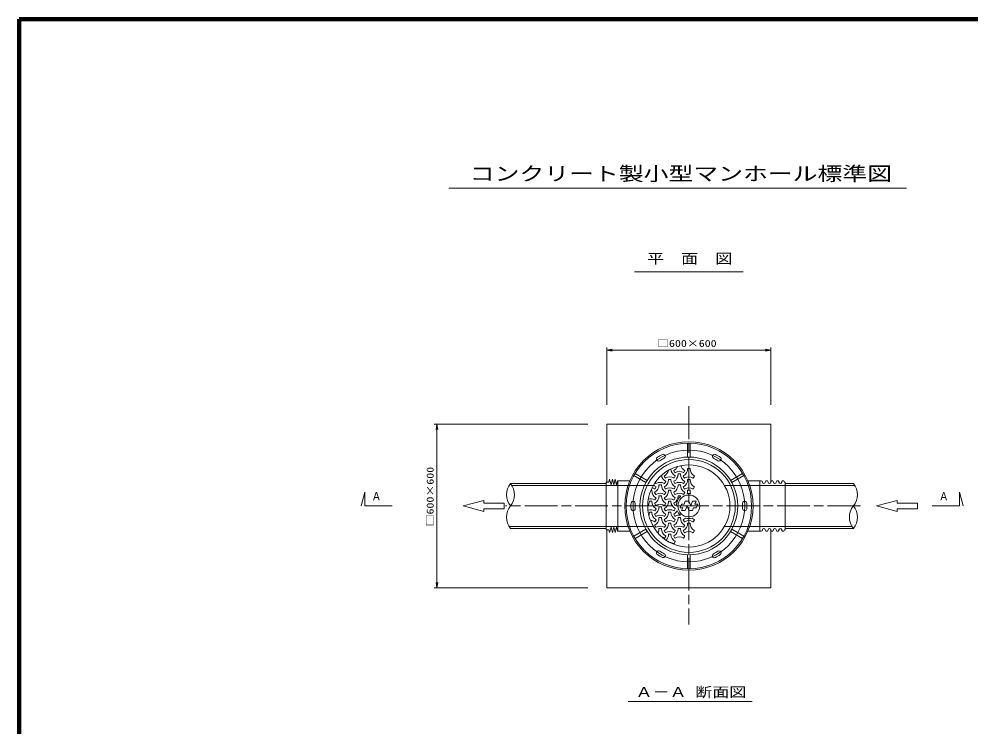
# Model space of a CAD drawing. Units: millimetres on the paper. Extents: x 20 to 821, y 20 to 574.
# Drawn here: x 20 to 368.8, y 314.7 to 574 of the extents above; entities that cross this region are included whole.
import ezdxf
from ezdxf.enums import TextEntityAlignment as Align

# ---------------------------------------------------------------- set-up
doc = ezdxf.new("R2010")
doc.units = ezdxf.units.MM
doc.linetypes.add('CHAIN', pattern=[18.5, 12, -1.5, 3.5, -1.5])
for name, color, linetype, lineweight in [('6-3', 7, 'Continuous', 18), ('6-4', 7, 'Continuous', 25), ('6-D', 7, 'Continuous', 13), ('6-E', 7, 'Continuous', 13), ('7-7', 7, 'Continuous', 13), ('R-枠', 7, 'Continuous', 140)]:
    doc.layers.add(name, color=color, linetype=linetype, lineweight=lineweight)
doc.styles.add('ＭＳ ゴシック', font='')
doc.styles.get('ＭＳ ゴシック').set_extended_font_data('MS Gothic')

msp = doc.modelspace()

# ---------------------------------------------------------------- linework, layer by layer
at = {"layer": '6-3', "lineweight": 9}
for p, q in [((245.546, 481.352), (285.335, 481.352)), ((243.208, 324.079), (288.634, 324.079))]:
    msp.add_line(p, q, dxfattribs=at)
at = {"layer": '6-3', "linetype": 'CHAIN', "lineweight": 13}
for p, q in [((265.44, 432.155), (265.44, 352.214)), ((328.282, 395.654), (198.288, 395.654))]:
    msp.add_line(p, q, dxfattribs=at)
at = {"layer": '6-4', "lineweight": 18}
msp.add_line((177.454, 512.081), (345.164, 512.081), dxfattribs=at)
at = {"layer": '6-D'}
for p, q in [((235.427, 425.667), (235.427, 404.408)), ((235.427, 425.667), (295.454, 425.667)), ((295.454, 425.667), (295.454, 404.408)), ((264.99, 418.66), (264.99, 413.556)), ((265.891, 418.66), (265.891, 413.556)), ((249.711, 404.215), (245.292, 406.767)), ((250.162, 404.995), (245.742, 407.547)), ((280.719, 404.995), (285.139, 407.547)), ((281.169, 404.215), (285.589, 406.767)), ((235.427, 386.9), (235.427, 365.641)), ((245.292, 384.541), (249.711, 387.093)), ((245.742, 383.761), (250.162, 386.313)), ((285.139, 383.761), (280.719, 386.313)), ((285.589, 384.541), (281.169, 387.093)), ((295.454, 386.9), (295.454, 365.641)), ((259.938, 381.886), (260.032, 381.832)), ((264.99, 377.752), (264.99, 372.648)), ((265.891, 377.752), (265.891, 372.648)), ((235.427, 365.641), (295.454, 365.641))]:
    msp.add_line(p, q, dxfattribs=at)
for radius in [23.51, 23.01, 20.459, 17.908, 17.008, 15.055, 4.002]:
    msp.add_circle((265.44, 395.654), radius, dxfattribs=at)
for centre, radius, start, end in [((254.369, 412.858), 0.75, 122.76329, 302.76329), ((265.44, 395.654), 21.209, 117.23669, 122.76329), ((265.44, 395.654), 19.709, 117.23669, 122.76329), ((256.077, 413.844), 0.75, 297.23669, 117.23669), ((274.804, 413.844), 0.75, 62.76329, 242.76329), ((265.44, 395.654), 19.709, 57.23669, 62.76329), ((265.44, 395.654), 21.209, 57.23669, 62.76329), ((276.512, 412.858), 0.75, 237.23669, 57.23669), ((265.44, 395.654), 21.209, 177.23669, 182.76329), ((245.005, 396.64), 0.75, 357.23669, 177.23669), ((245.005, 394.668), 0.75, 182.76329, 2.76329), ((265.44, 395.654), 19.709, 177.23669, 182.76329), ((285.876, 396.64), 0.75, 2.76329, 182.76329), ((265.44, 395.654), 19.709, 357.23669, 2.76329), ((285.876, 394.668), 0.75, 177.23669, 357.23669), ((265.44, 395.654), 21.209, 357.23669, 2.76329), ((254.369, 378.45), 0.75, 57.23669, 237.23669), ((265.44, 395.654), 21.209, 237.23669, 242.76329), ((265.44, 395.654), 19.709, 237.23669, 242.76329), ((256.077, 377.463), 0.75, 242.76329, 62.76329), ((274.804, 377.463), 0.75, 117.23669, 297.23669), ((265.44, 395.654), 19.709, 297.23669, 302.76329), ((265.44, 395.654), 21.209, 297.23669, 302.76329), ((276.512, 378.45), 0.75, 302.76329, 122.76329)]:
    msp.add_arc(centre, radius, start, end, dxfattribs=at)
at = {"layer": '6-E'}
for p, q in [((259.988, 408.677), (259.894, 408.623)), ((260.344, 407.843), (259.894, 408.623)), ((263.533, 407.843), (263.983, 408.623)), ((263.89, 408.677), (263.983, 408.623)), ((264.99, 409.384), (265.891, 409.384)), ((264.99, 409.384), (264.99, 409.275)), ((265.891, 409.384), (265.891, 409.275)), ((236.168, 404.408), (236.418, 405.408)), ((236.418, 405.408), (236.918, 403.407)), ((236.918, 403.407), (237.418, 405.408)), ((237.418, 405.408), (237.918, 403.407)), ((237.918, 403.407), (238.418, 405.408)), ((238.418, 405.408), (238.919, 403.407)), ((238.919, 403.407), (239.294, 404.908)), ((239.294, 404.908), (243.828, 404.908)), ((239.429, 386.4), (239.429, 404.908)), ((256.486, 406.676), (256.393, 406.622)), ((256.843, 405.842), (256.393, 406.622)), ((256.937, 405.896), (256.843, 405.842)), ((256.887, 404.675), (256.98, 404.621)), ((257.987, 405.382), (257.987, 405.274)), ((257.987, 405.382), (258.887, 405.382)), ((258.887, 405.382), (258.887, 405.274)), ((259.988, 404.675), (259.894, 404.621)), ((259.938, 405.896), (260.032, 405.842)), ((260.032, 405.842), (260.482, 406.622)), ((260.438, 407.897), (260.344, 407.843)), ((260.388, 406.676), (260.482, 406.622)), ((261.489, 407.383), (261.489, 407.275)), ((261.489, 407.383), (262.389, 407.383)), ((262.389, 407.383), (262.389, 407.275)), ((263.489, 406.676), (263.396, 406.622)), ((263.846, 405.842), (263.396, 406.622)), ((263.44, 407.897), (263.533, 407.843)), ((263.94, 405.896), (263.846, 405.842)), ((263.89, 404.675), (263.983, 404.621)), ((264.99, 405.382), (264.99, 405.274)), ((264.99, 405.382), (265.891, 405.382)), ((265.891, 405.382), (265.891, 405.274)), ((266.941, 405.896), (267.035, 405.842)), ((267.035, 405.842), (267.485, 406.622)), ((267.391, 406.676), (267.485, 406.622)), ((291.952, 404.908), (287.053, 404.908)), ((291.452, 386.4), (291.452, 404.908)), ((235.167, 403.908), (200.112, 403.908)), ((252.389, 403.157), (200.637, 403.157)), ((235.167, 386.9), (235.167, 404.408)), ((236.168, 404.408), (235.167, 404.408)), ((251.517, 401.38), (251.884, 401.38)), ((251.884, 401.38), (251.884, 401.272)), ((252.935, 401.895), (253.029, 401.84)), ((253.029, 401.841), (253.479, 402.62)), ((253.341, 403.841), (253.094, 404.269)), ((253.435, 403.896), (253.341, 403.841)), ((253.385, 402.674), (253.479, 402.62)), ((254.486, 403.381), (254.486, 403.273)), ((254.486, 403.381), (255.386, 403.381)), ((255.386, 403.381), (255.386, 403.273)), ((256.486, 402.674), (256.393, 402.62)), ((256.843, 401.841), (256.393, 402.62)), ((256.436, 403.895), (256.53, 403.841)), ((256.53, 403.841), (256.98, 404.621)), ((256.937, 401.895), (256.843, 401.841)), ((257.987, 401.38), (257.987, 401.272)), ((257.987, 401.38), (258.887, 401.38)), ((258.887, 401.38), (258.887, 401.272)), ((260.344, 403.841), (259.894, 404.621)), ((260.032, 401.841), (260.482, 402.62)), ((260.438, 403.896), (260.344, 403.841)), ((260.388, 402.674), (260.482, 402.62)), ((261.489, 403.381), (261.489, 403.273)), ((261.489, 403.381), (262.389, 403.381)), ((262.389, 403.381), (262.389, 403.273)), ((263.489, 402.674), (263.396, 402.62)), ((263.846, 401.841), (263.396, 402.62)), ((263.44, 403.896), (263.533, 403.841)), ((263.533, 403.841), (263.983, 404.621)), ((263.94, 401.895), (263.846, 401.841)), ((264.99, 401.38), (264.99, 401.272)), ((264.99, 401.38), (265.891, 401.38)), ((265.891, 401.38), (265.891, 401.272)), ((266.941, 401.895), (267.035, 401.841)), ((267.035, 401.841), (267.485, 402.62)), ((267.391, 402.674), (267.485, 402.62)), ((326.252, 403.157), (278.492, 403.157)), ((300.756, 404.408), (300.455, 404.408)), ((300.756, 386.9), (300.756, 404.408)), ((325.727, 403.908), (300.756, 403.908)), ((146.664, 400.656), (145.323, 395.654)), ((146.664, 395.654), (146.664, 400.656)), ((182.775, 395.654), (190.278, 397.665)), ((190.278, 397.665), (190.278, 396.654)), ((252.985, 400.673), (252.891, 400.619)), ((253.341, 399.84), (252.891, 400.619)), ((252.935, 397.893), (253.029, 397.839)), ((253.029, 397.839), (253.479, 398.619)), ((253.435, 399.894), (253.341, 399.84)), ((253.385, 398.673), (253.479, 398.619)), ((254.486, 399.379), (255.386, 399.379)), ((254.486, 399.379), (254.486, 399.271)), ((255.386, 399.379), (255.386, 399.271)), ((256.486, 398.673), (256.393, 398.619)), ((256.843, 397.839), (256.393, 398.619)), ((256.436, 399.894), (256.53, 399.84)), ((256.53, 399.84), (256.98, 400.619)), ((256.937, 397.893), (256.843, 397.839)), ((256.887, 400.673), (256.98, 400.619)), ((259.988, 400.673), (259.894, 400.619)), ((260.344, 399.84), (259.894, 400.619)), ((259.938, 397.893), (260.032, 397.839)), ((260.032, 397.839), (260.482, 398.619)), ((260.438, 399.894), (260.344, 399.84)), ((260.388, 398.673), (260.482, 398.619)), ((261.489, 399.379), (262.389, 399.379)), ((261.489, 399.379), (261.489, 399.271)), ((262.389, 399.379), (262.389, 399.271)), ((263.44, 399.894), (263.533, 399.84)), ((263.533, 399.84), (263.983, 400.619)), ((263.89, 400.673), (263.983, 400.619)), ((334.212, 395.654), (341.716, 397.664)), ((341.716, 397.664), (341.716, 396.654)), ((364.562, 395.654), (364.562, 400.656)), ((364.562, 400.656), (365.902, 395.654)), ((156.668, 395.654), (146.664, 395.654)), ((182.775, 395.654), (190.278, 393.643)), ((197.781, 396.654), (190.278, 396.654)), ((190.278, 394.654), (190.278, 393.643)), ((197.781, 394.654), (190.278, 394.654)), ((197.781, 396.654), (197.781, 394.654)), ((250.984, 397.378), (250.984, 397.27)), ((250.984, 397.378), (251.884, 397.378)), ((251.884, 397.378), (251.884, 397.27)), ((252.985, 396.672), (252.891, 396.618)), ((253.341, 395.838), (252.891, 396.618)), ((253.029, 393.837), (253.479, 394.617)), ((253.435, 395.892), (253.341, 395.838)), ((253.385, 394.671), (253.479, 394.617)), ((254.486, 395.377), (254.486, 395.269)), ((254.486, 395.377), (255.386, 395.377)), ((255.386, 395.377), (255.386, 395.269)), ((256.486, 394.671), (256.393, 394.617)), ((256.843, 393.837), (256.393, 394.617)), ((256.436, 395.892), (256.53, 395.838)), ((256.53, 395.838), (256.98, 396.618)), ((256.887, 396.672), (256.98, 396.618)), ((257.987, 397.378), (257.987, 397.27)), ((257.987, 397.378), (258.887, 397.378)), ((258.887, 397.378), (258.887, 397.27)), ((259.988, 396.672), (259.894, 396.618)), ((260.344, 395.838), (259.894, 396.618)), ((260.032, 393.837), (260.482, 394.617)), ((260.438, 395.892), (260.344, 395.838)), ((260.388, 394.671), (260.482, 394.617)), ((262.21, 395.004), (262.724, 396.304)), ((262.21, 395.004), (263.211, 395.004)), ((262.724, 396.304), (263.725, 396.304)), ((262.795, 393.953), (263.211, 395.004)), ((263.725, 396.304), (264.14, 397.355)), ((264.096, 393.953), (264.768, 395.654)), ((264.14, 397.355), (265.44, 397.355)), ((265.44, 393.953), (264.768, 395.654)), ((265.44, 397.355), (266.113, 395.654)), ((266.113, 395.654), (266.785, 397.355)), ((266.741, 393.953), (267.156, 395.004)), ((266.785, 397.355), (268.085, 397.355)), ((267.156, 395.004), (268.157, 395.004)), ((267.67, 396.304), (268.085, 397.355)), ((267.67, 396.304), (268.671, 396.304)), ((268.157, 395.004), (268.671, 396.304)), ((334.212, 395.654), (341.716, 393.643)), ((349.219, 396.654), (341.716, 396.654)), ((341.716, 394.653), (341.716, 393.643)), ((349.219, 394.653), (341.716, 394.653)), ((349.219, 396.654), (349.219, 394.653)), ((354.558, 395.654), (364.562, 395.654)), ((250.984, 393.377), (250.984, 393.268)), ((250.984, 393.377), (251.884, 393.377)), ((251.884, 393.377), (251.884, 393.268)), ((252.985, 392.67), (252.891, 392.616)), ((253.341, 391.836), (252.891, 392.616)), ((252.935, 393.891), (253.029, 393.837)), ((253.435, 391.89), (253.341, 391.836)), ((254.486, 391.376), (254.486, 391.267)), ((254.486, 391.376), (255.386, 391.376)), ((255.386, 391.376), (255.386, 391.267)), ((256.53, 391.836), (256.98, 392.616)), ((256.937, 393.891), (256.843, 393.837)), ((257.987, 393.377), (258.887, 393.377)), ((257.987, 393.377), (257.987, 393.268)), ((258.887, 393.377), (258.887, 393.268)), ((259.988, 392.67), (259.894, 392.616)), ((260.344, 391.836), (259.894, 392.616)), ((259.938, 393.891), (260.032, 393.837)), ((260.438, 391.89), (260.344, 391.836)), ((261.489, 391.376), (261.489, 391.267)), ((261.489, 391.376), (262.389, 391.376)), ((262.389, 391.376), (262.389, 391.267)), ((262.795, 393.953), (264.096, 393.953)), ((265.44, 393.953), (266.741, 393.953)), ((252.389, 388.151), (199.587, 388.151)), ((235.167, 387.4), (200.112, 387.4)), ((236.418, 385.9), (236.918, 387.901)), ((236.918, 387.901), (237.418, 385.9)), ((237.418, 385.9), (237.918, 387.901)), ((237.918, 387.901), (238.418, 385.9)), ((238.418, 385.9), (238.919, 387.901)), ((238.919, 387.901), (239.294, 386.4)), ((252.985, 388.668), (252.891, 388.614)), ((253.341, 387.834), (252.891, 388.614)), ((252.935, 389.889), (253.029, 389.835)), ((253.029, 389.835), (253.479, 390.615)), ((253.435, 387.889), (253.341, 387.834)), ((253.385, 390.669), (253.479, 390.615)), ((254.486, 387.374), (254.486, 387.266)), ((254.486, 387.374), (255.386, 387.374)), ((255.386, 387.374), (255.386, 387.266)), ((256.486, 390.669), (256.393, 390.615)), ((256.843, 389.835), (256.393, 390.615)), ((256.436, 387.889), (256.53, 387.834)), ((256.53, 387.834), (256.98, 388.614)), ((256.937, 389.889), (256.843, 389.835)), ((256.887, 388.668), (256.98, 388.614)), ((257.987, 389.375), (257.987, 389.267)), ((257.987, 389.375), (258.887, 389.375)), ((258.887, 389.375), (258.887, 389.267)), ((259.988, 388.668), (259.894, 388.614)), ((260.344, 387.834), (259.894, 388.614)), ((259.938, 389.889), (260.032, 389.835)), ((260.032, 389.835), (260.482, 390.615)), ((260.438, 387.889), (260.344, 387.834)), ((260.388, 390.669), (260.482, 390.615)), ((261.489, 387.374), (261.489, 387.266)), ((261.489, 387.374), (262.389, 387.374)), ((262.389, 387.374), (262.389, 387.266)), ((263.489, 390.669), (263.396, 390.615)), ((263.846, 389.835), (263.396, 390.615)), ((263.44, 387.889), (263.533, 387.834)), ((263.533, 387.834), (263.983, 388.614)), ((263.94, 389.889), (263.846, 389.835)), ((263.89, 388.668), (263.983, 388.614)), ((264.99, 389.375), (264.99, 389.267)), ((264.99, 389.375), (265.891, 389.375)), ((265.891, 389.375), (265.891, 389.267)), ((266.941, 389.889), (267.035, 389.835)), ((267.035, 389.835), (267.485, 390.615)), ((267.391, 390.669), (267.485, 390.615)), ((325.202, 388.151), (278.492, 388.151)), ((325.727, 387.4), (300.756, 387.4)), ((236.168, 386.9), (235.167, 386.9)), ((236.168, 386.9), (236.418, 385.9)), ((239.294, 386.4), (243.828, 386.4)), ((256.486, 386.667), (256.393, 386.613)), ((256.843, 385.834), (256.393, 386.613)), ((256.436, 383.887), (256.53, 383.833)), ((256.53, 383.833), (256.98, 384.612)), ((256.937, 385.888), (256.843, 385.834)), ((256.887, 384.666), (256.98, 384.612)), ((257.987, 385.373), (257.987, 385.265)), ((257.987, 385.373), (258.887, 385.373)), ((258.887, 385.373), (258.887, 385.265)), ((259.988, 384.666), (259.894, 384.612)), ((260.344, 383.833), (259.894, 384.612)), ((259.938, 385.888), (260.032, 385.834)), ((260.032, 385.834), (260.482, 386.613)), ((260.438, 383.887), (260.344, 383.833)), ((260.388, 386.667), (260.482, 386.613)), ((263.489, 386.667), (263.396, 386.613)), ((263.846, 385.834), (263.396, 386.613)), ((263.44, 383.887), (263.533, 383.833)), ((263.533, 383.833), (263.983, 384.612)), ((263.94, 385.888), (263.846, 385.834)), ((263.89, 384.666), (263.983, 384.612)), ((266.941, 385.888), (267.035, 385.834)), ((267.035, 385.834), (267.485, 386.613)), ((267.391, 386.667), (267.485, 386.613)), ((291.952, 386.4), (287.053, 386.4)), ((300.756, 386.9), (300.455, 386.9)), ((260.032, 381.832), (260.482, 382.612)), ((260.388, 382.666), (260.482, 382.612))]:
    msp.add_line(p, q, dxfattribs=at)
for centre, radius, start, end in [((254.986, 409.275), 3.001, 300, 348.99701), ((261.889, 409.275), 3.001, 181.28638, 239.99998), ((258.487, 411.276), 3.001, 300, 337.23898), ((261.939, 405.298), 3.001, 59.99998, 120), ((265.39, 411.276), 3.001, 196.55022, 239.99998), ((261.989, 409.275), 3.001, 300, 0), ((268.892, 409.275), 3.001, 180, 239.99998), ((258.387, 407.275), 3.001, 187.5143, 239.99998), ((254.986, 405.274), 3.001, 300, 0), ((258.437, 403.297), 3.001, 59.99998, 120), ((261.889, 405.274), 3.001, 180, 239.99998), ((258.487, 407.275), 3.001, 300, 0), ((265.39, 407.275), 3.001, 180, 239.99998), ((261.989, 405.274), 3.001, 300, 0), ((265.44, 403.297), 3.001, 59.99998, 120), ((268.892, 405.274), 3.001, 180, 239.99998), ((291.952, 404.408), 0.5, 0, 90), ((293.953, 404.408), 0.5, 359.99432, 180.00568), ((295.954, 404.408), 0.5, 359.99432, 180.00568), ((297.954, 404.408), 0.5, 359.99432, 180.00568), ((299.955, 404.408), 0.5, 359.99432, 180.00568), ((205.213, 399.781), 6.561, 141.02541, 218.97459), ((195.011, 399.781), 6.561, 321.02541, 38.97459), ((254.886, 401.272), 3.001, 180, 239.99998), ((251.434, 399.295), 3.001, 59.99998, 80.84482), ((254.886, 405.274), 3.001, 218.45898, 239.99998), ((251.484, 403.273), 3.001, 300, 0), ((254.936, 401.296), 3.001, 59.99998, 120), ((258.387, 403.273), 3.001, 180, 239.99998), ((254.986, 401.272), 3.001, 300, 0), ((258.437, 399.295), 3.001, 59.99998, 120), ((261.889, 401.272), 3.001, 180, 239.99998), ((258.487, 403.273), 3.001, 300, 0), ((261.939, 401.296), 3.001, 59.99998, 120), ((265.39, 403.273), 3.001, 180, 239.99998), ((265.44, 399.295), 3.001, 59.99998, 120), ((261.989, 401.272), 3.001, 339.24406, 0), ((268.892, 401.272), 3.001, 180, 200.75592), ((292.952, 404.408), 0.5, 180.00284, 359.99716), ((294.953, 404.408), 0.5, 180.00284, 359.99716), ((296.954, 404.408), 0.5, 180.00284, 359.99716), ((298.955, 404.408), 0.5, 180.00284, 359.99716), ((320.626, 399.781), 6.561, 321.02541, 38.97459), ((251.434, 395.294), 3.001, 59.99998, 106.1684), ((251.484, 399.271), 3.001, 300, 0), ((254.936, 397.295), 3.001, 59.99998, 120), ((258.387, 399.271), 3.001, 180, 239.99998), ((258.437, 395.294), 3.001, 59.99998, 120), ((258.487, 399.271), 3.001, 300, 0), ((261.939, 397.295), 3.001, 59.99998, 120), ((265.44, 395.654), 4.6, 131.47598, 174.50743), ((265.39, 399.271), 3.001, 180, 183.26205), ((265.44, 395.654), 4.6, 81.93938, 98.06061), ((205.213, 391.527), 6.561, 141.02541, 218.97459), ((247.983, 397.27), 3.001, 323.22493, 0), ((251.434, 391.292), 3.001, 59.99998, 108.88454), ((254.886, 397.27), 3.001, 180, 239.99998), ((251.484, 395.269), 3.001, 300, 0), ((254.936, 393.293), 3.001, 59.99998, 120), ((258.387, 395.269), 3.001, 180, 239.99998), ((254.986, 397.27), 3.001, 300, 0), ((258.437, 391.292), 3.001, 59.99998, 120), ((261.889, 397.27), 3.001, 180, 239.99998), ((261.939, 393.293), 3.001, 111.03206, 120), ((330.828, 391.527), 6.561, 141.02541, 218.97459), ((320.626, 391.527), 6.561, 321.02541, 38.97459), ((247.983, 393.268), 3.001, 339.13994, 0), ((254.886, 393.268), 3.001, 180, 239.99998), ((251.484, 391.267), 3.001, 300, 0), ((254.936, 389.291), 3.001, 59.99998, 120), ((258.387, 391.267), 3.001, 180, 239.99998), ((254.986, 393.268), 3.001, 300, 0), ((261.889, 393.268), 3.001, 180, 239.99998), ((258.487, 395.269), 3.001, 300, 333.55907), ((258.487, 391.267), 3.001, 300, 0), ((261.939, 389.291), 3.001, 82.5513, 120), ((265.44, 395.654), 4.6, 201.97238, 227.41763), ((265.39, 391.267), 3.001, 180, 239.99998), ((261.989, 393.268), 3.001, 300, 317.15599), ((265.44, 395.654), 4.6, 254.21953, 285.78046), ((268.892, 393.268), 3.001, 222.84399, 239.99998), ((251.434, 387.29), 3.001, 59.99998, 91.16302), ((254.936, 385.289), 3.001, 59.99998, 120), ((251.484, 387.266), 3.001, 330.08295, 0), ((258.387, 387.266), 3.001, 180, 239.99998), ((254.986, 389.267), 3.001, 300, 0), ((258.437, 387.29), 3.001, 59.99998, 120), ((261.889, 389.267), 3.001, 180, 239.99998), ((258.487, 387.266), 3.001, 300, 0), ((261.939, 385.289), 3.001, 59.99998, 120), ((265.39, 387.266), 3.001, 180, 239.99998), ((261.989, 389.267), 3.001, 300, 0), ((265.44, 387.29), 3.001, 59.99998, 120), ((268.892, 389.267), 3.001, 180, 239.99998), ((292.952, 386.9), 0.5, 0.00284, 179.99716), ((294.953, 386.9), 0.5, 0.00284, 179.99716), ((296.954, 386.9), 0.5, 0.00284, 179.99716), ((298.955, 386.9), 0.5, 0.00284, 179.99716), ((254.936, 381.288), 3.001, 59.99998, 75.75175), ((258.437, 383.288), 3.001, 59.99998, 120), ((254.986, 385.265), 3.001, 314.55692, 0), ((261.889, 385.265), 3.001, 180, 239.99998), ((261.939, 381.288), 3.001, 59.99998, 120), ((265.44, 383.288), 3.001, 59.99998, 120), ((291.952, 386.9), 0.5, 270, 0), ((293.953, 386.9), 0.5, 179.99432, 0.00568), ((295.954, 386.9), 0.5, 179.99432, 0.00568), ((297.954, 386.9), 0.5, 179.99432, 0.00568), ((299.955, 386.9), 0.5, 179.99432, 0.00568), ((258.437, 379.287), 3.001, 59.99998, 88.52936)]:
    msp.add_arc(centre, radius, start, end, dxfattribs=at)
at = {"layer": '7-7'}
for p, q in [((235.427, 432.67), (235.427, 453.679)), ((295.454, 432.67), (295.454, 453.679)), ((235.427, 452.679), (237.398, 453.026)), ((235.427, 452.679), (237.398, 452.332)), ((235.427, 452.679), (295.454, 452.679)), ((295.454, 452.679), (293.483, 453.026)), ((295.454, 452.679), (293.483, 452.332)), ((228.424, 425.667), (172.139, 425.667)), ((173.14, 425.667), (172.792, 423.697)), ((173.14, 425.667), (173.487, 423.697)), ((173.14, 365.641), (173.14, 425.667)), ((173.14, 365.641), (172.792, 367.611)), ((173.14, 365.641), (173.487, 367.611)), ((228.424, 365.641), (172.139, 365.641))]:
    msp.add_line(p, q, dxfattribs=at)
at = {"layer": 'R-枠'}
for p, q in [((820.997, 573.989), (19.997, 573.989)), ((19.997, 573.989), (19.997, 19.989)), ((820.997, 573.989), (19.997, 573.989)), ((19.997, 573.989), (19.997, 19.989))]:
    msp.add_line(p, q, dxfattribs=at)

# ---------------------------------------------------------------- texts
at = {"layer": '6-3', "style": 'ＭＳ ゴシック', "width": 1.25}
for s, p in [('平\u3000面\u3000図', (250.11, 483.298)), ('Ａ－Ａ 断面図', (245.895, 324.553))]:
    msp.add_text(s, height=3.666, dxfattribs=at).set_placement(p, align=Align.BOTTOM_LEFT)
at = {"layer": '6-4', "style": 'ＭＳ ゴシック', "width": 1.3}
msp.add_text('コンクリート製小型マンホール標準図', height=5.132, dxfattribs=at).set_placement((185.162, 513.266), align=Align.BOTTOM_LEFT)
at = {"layer": '6-E', "style": 'ＭＳ ゴシック', "width": 0.9}
for p in [(149.165, 396.826), (357.059, 396.826)]:
    msp.add_text('Ａ', height=2.933, dxfattribs=at).set_placement(p, align=Align.BOTTOM_LEFT)
at = {"layer": '7-7', "style": 'ＭＳ ゴシック', "width": 1.25}
msp.add_text('□600×600', height=2.566, dxfattribs=at).set_placement((253.784, 453.136), align=Align.BOTTOM_LEFT)
msp.add_text('□600×600', height=2.566, rotation=90, dxfattribs=at).set_placement((172.683, 388.151), align=Align.BOTTOM_LEFT)

doc.saveas('drawing.dxf')
